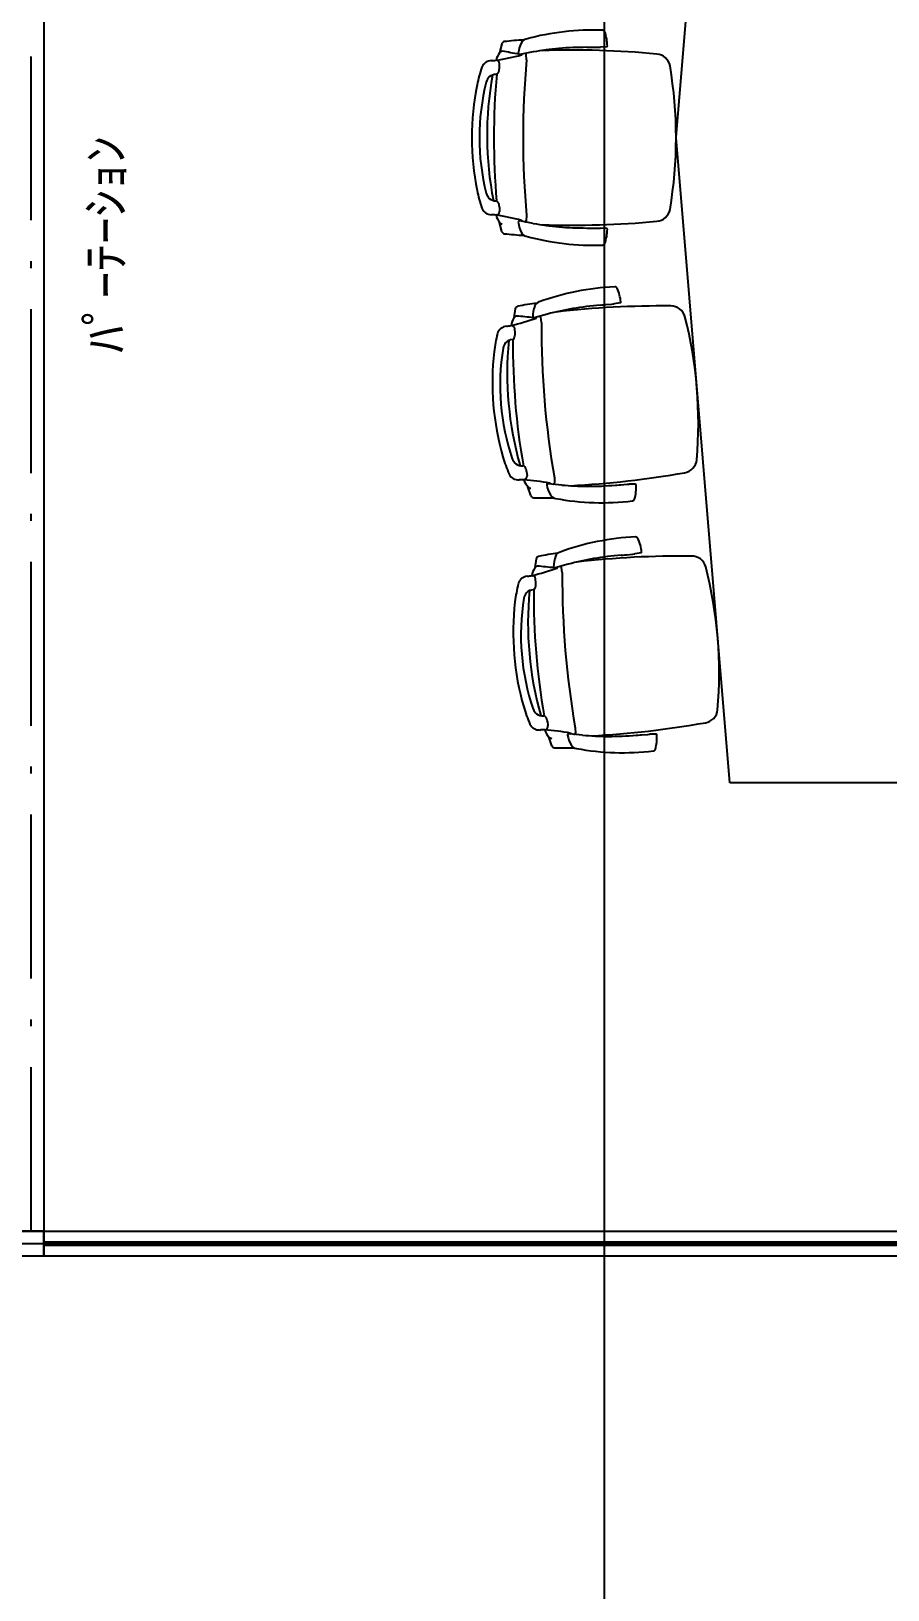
# Model space of a CAD drawing. Extents: x -120222 to -41942, y -19134 to 30932.
# Drawn here: x -88087 to -85696, y 9329 to 13677 of the extents above; entities that cross this region are included whole.
import ezdxf
from ezdxf.enums import TextEntityAlignment as Align

# ---------------------------------------------------------------- set-up
doc = ezdxf.new("R2010")
doc.units = 0
doc.header["$LTSCALE"] = 150
doc.header["$MEASUREMENT"] = 0
doc.linetypes.add('ISO-10______', pattern=[4.699, 3.048, -0.762, 0.127, -0.762])
doc.layers.get('0').update_dxf_attribs({"linetype": 'CONTINUOUS'})
doc.layers.add('____-569', color=7, linetype='CONTINUOUS')
doc.layers.add('___B', color=7, linetype='CONTINUOUS')
doc.styles.get("Standard").update_dxf_attribs({"font": 'txt', "bigfont": 'BIGFONT.SHX'})

# ---------------------------------------------------------------- blocks, each defined once
blk = doc.blocks.new('____-232')
at = {"color": 1, "linetype": 'Continuous'}
for p, q in [((-93209.2, 9092.4), (-93215.3, 9067.5)), ((-93141.1, 9106), (-93141.1, 9106)), ((-93141.1, 9106), (-93141.1, 9106)), ((-93121.1, 9070.2), (-93158.8, 9063.3)), ((-93155.1, 9064), (-93153.4, 9063.1)), ((-93139.7, 9048.4), (-93140.5, 9063)), ((-92971.8, 9083), (-92966.7, 9083.1)), ((-92966.7, 9083.1), (-92961.2, 9083.1)), ((-92961.2, 9083.1), (-92956.6, 9083.2)), ((-92956.6, 9083.2), (-92956.6, 9083.1)), ((-92956.6, 9083.1), (-92956.6, 9083.1)), ((-92956.6, 9083.1), (-92956.6, 9083.1)), ((-92956.5, 9083.1), (-92939.6, 9083.3)), ((-92939.6, 9083.3), (-92934.8, 9083.4)), ((-92934.8, 9083.4), (-92933.4, 9083.4)), ((-92915.2, 9084.6), (-92933.4, 9083.4)), ((-92915.2, 9084.6), (-92915.1, 9084.7)), ((-93215.4, 9024.6), (-93215.3, 9036.7)), ((-93215.4, 8637.5), (-93215.3, 8625.3)), ((-93139.7, 8613.7), (-93140.5, 8599)), ((-93209.2, 8569.6), (-93215.3, 8594.5)), ((-93121.1, 8591.8), (-93158.8, 8598.8)), ((-93155.1, 8598.1), (-93153.4, 8599)), ((-92971.8, 8579), (-92966.7, 8579)), ((-92966.7, 8579), (-92961.2, 8578.9)), ((-92961.2, 8578.9), (-92956.6, 8578.9)), ((-92956.6, 8578.9), (-92956.6, 8578.9)), ((-92956.6, 8578.9), (-92956.6, 8578.9)), ((-92956.6, 8578.9), (-92956.6, 8578.9)), ((-92956.5, 8578.9), (-92939.6, 8578.7)), ((-92939.6, 8578.7), (-92934.8, 8578.7)), ((-92934.8, 8578.7), (-92933.4, 8578.7)), ((-92915.2, 8577.5), (-92933.4, 8578.7)), ((-92915.2, 8577.5), (-92915.1, 8577.4)), ((-93141.1, 8556.1), (-93141.1, 8556.1)), ((-93141.1, 8556.1), (-93141.1, 8556.1))]:
    blk.add_line(p, q, dxfattribs=at)
for centre, radius, start, end in [((-92954.7, 8424.7), 706.3, 87.7911, 105.2988), ((-93199.9, 9089.2), 9.89, 101.4732, 160.8247), ((-93084.4, 8031.2), 1074.2, 93.3603, 96.2782), ((-93075.8, 9057.7), 87.4, 154.7238, 174.2657), ((-93136.9, 9086.6), 19.8, 102.1685, 154.9214), ((-92927.8, 9123.9), 6.64, 20.3381, 87.8451), ((-93031.3, 9085.5), 117.1, 0.4216, 20.3266), ((-93237.5, 9016.7), 29.5, 91.254, 157.912), ((-93308.5, 10808), 1763.2, 272.2889, 272.7175), ((-93177.8, 9037.4), 48, 141.0488, 168.8008), ((-93400.8, 10055.8), 1024.2, 279.886, 283.97), ((-93225.6, 9036.4), 10.4, 1.4681, 86.3577), ((-93206, 9060.6), 11.6, 97.4758, 142.842), ((-93812.6, 5697), 3429, 79.0497, 79.8362), ((-93159.7, 9066.2), 3.06, 174.9633, 287.5988), ((-93153.6, 9062.5), 0.63, 277.6602, 71.4904), ((-90710.6, 8831), 2438.8, 174.8867, 185.1133), ((-93210, 8856.8), 219, 72.2531, 72.668), ((-93143.8, 9062), 3.39, 17.2813, 81.4991), ((-92958, 8119.3), 964.8, 95.4286, 99.7344), ((-93016.3, 6442.6), 2632.7, 84.7717, 91.7511), ((-92969.4, 8090.3), 992.7, 90.1428, 94.6165), ((-92916.3, 9086.3), 2.05, 307.103, 2.0722), ((-92779.6, 9023.5), 41, 11.048, 85.5828), ((-92856.5, 8892.6), 430.1, 161.691, 168.5225), ((-93220.4, 8976.5), 33.5, 134.7927, 163.3193), ((-92309.5, 8837.2), 940.6, 169.6852, 191.1384), ((-93224.6, 8977.6), 29.9, 89.9775, 130.6038), ((-91254.4, 8830.5), 1976.7, 174.8525, 185.1095), ((-93225.5, 9014.3), 6.85, 278.2298, 333.5207), ((-93245.9, 9026.3), 30.5, 330.534, 356.8398), ((-93924.7, 8831), 1202.2, 350.4062, 9.5938), ((-92539.3, 8831), 753.3, 168.7303, 191.2697), ((-92627.7, 8831), 643.8, 166.0554, 193.9446), ((-92856.5, 8769.4), 430.1, 191.4775, 198.309), ((-93220.4, 8685.5), 33.5, 196.6807, 225.2073), ((-93224.6, 8684.4), 29.9, 229.3962, 270.0225), ((-93225.5, 8647.7), 6.85, 26.4793, 81.7702), ((-93237.5, 8645.4), 29.5, 202.088, 268.746), ((-93308.5, 6854), 1763.2, 87.2825, 87.7111), ((-93225.6, 8625.6), 10.4, 273.6423, 358.5319), ((-93400.8, 7606.3), 1024.2, 76.03, 80.114), ((-93177.8, 8624.6), 48, 191.1992, 218.9512), ((-93245.9, 8635.8), 30.5, 3.1602, 29.466), ((-92779.6, 8638.5), 41, 274.4172, 348.952), ((-93206, 8601.4), 11.6, 217.158, 262.5242), ((-93199.9, 8572.8), 9.89, 199.1753, 258.5268), ((-93159.7, 8595.9), 3.06, 72.4012, 185.0367), ((-93075.8, 8604.3), 87.4, 185.7343, 205.2762), ((-93136.9, 8575.4), 19.8, 205.0786, 257.8315), ((-93153.6, 8599.6), 0.63, 288.5096, 82.3398), ((-93210, 8805.3), 219, 287.332, 287.7469), ((-93143.8, 8600), 3.39, 278.5009, 342.7187), ((-92958, 9542.7), 964.8, 260.2656, 264.5714), ((-93016.3, 11219.4), 2632.7, 268.2489, 275.2283), ((-92969.4, 9571.7), 992.7, 265.3835, 269.8572), ((-93031.3, 8576.5), 117.1, 339.6734, 359.5784), ((-92916.3, 8575.7), 2.05, 357.9278, 52.897), ((-93084.4, 9630.9), 1074.2, 263.7218, 266.6397), ((-92954.7, 9237.3), 706.3, 254.7012, 272.2089), ((-92927.8, 8538.2), 6.64, 272.1549, 339.6619)]:
    blk.add_arc(centre, radius, start, end, dxfattribs=at)
blk = doc.blocks.new('____-233')
at = {"color": 1, "linetype": 'Continuous'}
for p, q in [((-93171.1, 8353.5), (-93175.1, 8328.2)), ((-93104.4, 8372.7), (-93104.4, 8372.7)), ((-93104.4, 8372.7), (-93104.3, 8372.7)), ((-92933.8, 8363.9), (-92928.6, 8364.3)), ((-92928.6, 8364.3), (-92923.1, 8364.9)), ((-92923.1, 8364.9), (-92918.6, 8365.3)), ((-92918.6, 8365.3), (-92918.6, 8365.3)), ((-92918.6, 8365.3), (-92918.6, 8365.3)), ((-92918.6, 8365.3), (-92918.6, 8365.3)), ((-92918.5, 8365.3), (-92901.6, 8366.8)), ((-92901.6, 8366.8), (-92896.9, 8367.3)), ((-92896.9, 8367.3), (-92895.5, 8367.4)), ((-92877.5, 8370.1), (-92895.5, 8367.4)), ((-92877.5, 8370.1), (-92877.3, 8370.2)), ((-93081.5, 8338.7), (-93118.5, 8328.6)), ((-93114.8, 8329.7), (-93113.1, 8328.9)), ((-93098.2, 8315.4), (-93100.2, 8329.9)), ((-93171.7, 8285.4), (-93172.5, 8297.5)), ((-93139.5, 7899.6), (-93138.3, 7887.6)), ((-93062.1, 7882.2), (-93061.7, 7867.5)), ((-93127.7, 7832.5), (-93135.8, 7856.8)), ((-93041.7, 7862), (-93079.9, 7865.8)), ((-93076.1, 7865.4), (-93074.5, 7866.4)), ((-92891.9, 7861.6), (-92886.7, 7862)), ((-92886.7, 7862), (-92881.3, 7862.4)), ((-92881.3, 7862.4), (-92876.7, 7862.7)), ((-92876.7, 7862.8), (-92859.7, 7864)), ((-92876.7, 7862.7), (-92876.7, 7862.8)), ((-92876.7, 7862.8), (-92876.7, 7862.8)), ((-92876.7, 7862.7), (-92876.7, 7862.7)), ((-92859.7, 7864), (-92854.9, 7864.3)), ((-92854.9, 7864.3), (-92853.6, 7864.4)), ((-92835.3, 7864.8), (-92853.6, 7864.4)), ((-92835.3, 7864.8), (-92835.2, 7864.7)), ((-93058.7, 7824.7), (-93058.7, 7824.7)), ((-93058.7, 7824.7), (-93058.7, 7824.7))]:
    blk.add_line(p, q, dxfattribs=at)
for centre, radius, start, end in [((-92862.1, 7709.3), 706.3, 92.5548, 110.0625), ((-92893.2, 8408.2), 6.64, 25.1017, 92.6088), ((-92993.2, 8361.4), 117.1, 5.1852, 25.0903), ((-93161.6, 8351.1), 9.89, 106.2369, 165.5884), ((-92958.6, 7306.3), 1074.2, 98.124, 101.0419), ((-93035.2, 8330), 87.4, 159.4875, 179.0294), ((-93098.6, 8353.8), 19.8, 106.9321, 159.685), ((-92839.9, 7404.7), 964.8, 100.1922, 104.4981), ((-92758.8, 5728.9), 2632.7, 89.5353, 96.5148), ((-92848.9, 7374.8), 992.7, 94.9064, 99.3802), ((-92878.7, 8371.7), 2.05, 311.8667, 6.8358), ((-92737.2, 8320.5), 41, 15.8117, 90.3464), ((-93193, 8275.7), 29.5, 96.0177, 162.6757), ((-93412.6, 10055), 1763.2, 277.0525, 277.4811), ((-93135.3, 8301.3), 48, 145.8124, 173.5644), ((-93442, 9297.6), 1024.2, 284.6496, 288.7336), ((-93182.8, 8296.4), 10.4, 6.2317, 91.1213), ((-93165.2, 8322.1), 11.6, 102.2395, 147.6056), ((-93490.4, 4919.7), 3429, 83.8133, 84.5999), ((-93119.6, 8331.5), 3.06, 179.727, 292.3625), ((-93113.2, 8328.3), 0.63, 282.4238, 76.2541), ((-93152.3, 8118.6), 219, 77.0168, 77.4317), ((-93103.4, 8328.7), 3.39, 22.0449, 86.2627), ((-90659.4, 8300.5), 2438.8, 179.6504, 189.8769), ((-93862.4, 8033.6), 1202.2, 355.1698, 14.3575), ((-92803, 8183.7), 430.1, 166.4547, 173.2861), ((-93176.9, 8237.9), 29.9, 94.7412, 135.3674), ((-92253.3, 8173.9), 940.6, 174.4489, 195.9021), ((-93180.8, 8274.3), 6.85, 282.9935, 338.2843), ((-91201.3, 8254.8), 1976.7, 179.6161, 189.8731), ((-93202.2, 8284.5), 30.5, 335.2976, 1.6035), ((-92481.8, 8148.7), 753.3, 173.4939, 196.0333), ((-92569.9, 8141.3), 643.8, 170.8191, 198.7082), ((-93172.6, 8237.1), 33.5, 139.5564, 168.083), ((-92792.8, 8060.9), 430.1, 196.2411, 203.0726), ((-93148.4, 7947.1), 33.5, 201.4443, 229.9709), ((-93152.5, 7945.6), 29.9, 234.1599, 274.7861), ((-93150.4, 7909), 6.85, 31.243, 86.5338), ((-92705.3, 7936.9), 41, 279.1808, 353.7156), ((-93162.2, 7905.7), 29.5, 206.8516, 273.5096), ((-93084.2, 6114.6), 1763.2, 92.0462, 92.4748), ((-93148.7, 7887), 10.4, 278.4059, 3.2956), ((-93238.6, 6856.6), 1024.2, 80.7937, 84.8777), ((-93101, 7889.9), 48, 195.9629, 223.7149), ((-93169.8, 7895.4), 30.5, 7.9238, 34.2296), ((-93155.5, 10489.2), 2632.7, 273.0125, 279.992), ((-93127.1, 7864.5), 11.6, 221.9217, 267.2878), ((-93118.7, 7836.5), 9.89, 203.9389, 263.2904), ((-93091.4, 8900.5), 1074.2, 268.4854, 271.4033), ((-93080.6, 7862.8), 3.06, 77.1648, 189.8003), ((-92997.6, 7878.2), 87.4, 190.4979, 210.0398), ((-93074.8, 7867), 0.63, 293.2732, 87.1034), ((-93056.1, 7844.3), 19.8, 209.8423, 262.5952), ((-93148.1, 8067.3), 219, 292.0956, 292.5105), ((-93065, 7868.3), 3.39, 283.2646, 347.4823), ((-92958.1, 8823.1), 964.8, 265.0292, 269.335), ((-92971.9, 8851.1), 992.7, 270.1471, 274.6209), ((-92951, 7854.2), 117.1, 344.437, 4.3421), ((-92836.3, 7863), 2.05, 2.6914, 57.6606), ((-92929.5, 8519), 706.3, 259.4648, 276.9725), ((-92844.6, 7824.6), 6.64, 276.9185, 344.4256)]:
    blk.add_arc(centre, radius, start, end, dxfattribs=at)
blk = doc.blocks.new('____-234')
at = {"color": 1, "linetype": 'Continuous'}
for p, q in [((-93113, 7656), (-93117, 7630.6)), ((-93046.2, 7675.1), (-93046.2, 7675.1)), ((-93046.2, 7675.1), (-93046.2, 7675.1)), ((-92875.6, 7666.3), (-92870.5, 7666.8)), ((-92870.5, 7666.8), (-92865, 7667.3)), ((-92865, 7667.3), (-92860.5, 7667.7)), ((-92860.4, 7667.7), (-92843.5, 7669.2)), ((-92860.4, 7667.7), (-92860.4, 7667.7)), ((-92860.4, 7667.7), (-92860.4, 7667.7)), ((-92860.4, 7667.7), (-92860.4, 7667.7)), ((-92843.5, 7669.2), (-92838.7, 7669.7)), ((-92838.7, 7669.7), (-92837.4, 7669.8)), ((-92819.3, 7672.5), (-92837.3, 7669.8)), ((-92819.3, 7672.5), (-92819.2, 7672.6)), ((-93023.3, 7641.1), (-93060.3, 7631.1)), ((-93056.7, 7632.1), (-93054.9, 7631.3)), ((-93040, 7617.8), (-93042.1, 7632.4)), ((-93113.6, 7587.8), (-93114.4, 7599.9)), ((-93081.4, 7202), (-93080.2, 7190)), ((-93003.9, 7184.6), (-93003.5, 7169.9)), ((-93069.6, 7134.9), (-93077.7, 7159.3)), ((-92983.6, 7164.4), (-93021.7, 7168.2)), ((-93018, 7167.8), (-93016.4, 7168.8)), ((-92833.8, 7164), (-92828.6, 7164.4)), ((-92828.6, 7164.4), (-92823.1, 7164.8)), ((-92823.1, 7164.8), (-92818.6, 7165.2)), ((-92818.6, 7165.2), (-92818.6, 7165.2)), ((-92818.6, 7165.2), (-92818.6, 7165.2)), ((-92818.6, 7165.2), (-92818.6, 7165.2)), ((-92818.5, 7165.2), (-92801.6, 7166.4)), ((-92801.6, 7166.4), (-92796.8, 7166.8)), ((-92796.8, 7166.8), (-92795.4, 7166.9)), ((-92777.2, 7167.2), (-92795.4, 7166.9)), ((-92777.2, 7167.2), (-92777.1, 7167.1)), ((-93000.6, 7127.1), (-93000.6, 7127.1)), ((-93000.6, 7127.1), (-93000.5, 7127.1))]:
    blk.add_line(p, q, dxfattribs=at)
for centre, radius, start, end in [((-92803.9, 7011.7), 706.3, 92.5548, 110.0625), ((-92835.1, 7710.6), 6.64, 25.1017, 92.6088), ((-92935.1, 7663.8), 117.1, 5.1852, 25.0903), ((-93103.4, 7653.5), 9.89, 106.2369, 165.5884), ((-92900.4, 6608.7), 1074.2, 98.124, 101.0419), ((-92977.1, 7632.4), 87.4, 159.4875, 179.0294), ((-93040.5, 7656.2), 19.8, 106.9321, 159.685), ((-92781.8, 6707.1), 964.8, 100.1922, 104.4981), ((-92700.7, 5031.3), 2632.7, 89.5353, 96.5148), ((-92790.7, 6677.2), 992.7, 94.9064, 99.3802), ((-92820.6, 7674.2), 2.05, 311.8667, 6.8358), ((-92679.1, 7623), 41, 15.8117, 90.3464), ((-93354.4, 9357.4), 1763.2, 277.0525, 277.4811), ((-93077.2, 7603.8), 48, 145.8124, 173.5644), ((-93383.9, 8600), 1024.2, 284.6496, 288.7336), ((-93124.7, 7598.8), 10.4, 6.2317, 91.1213), ((-93107.1, 7624.5), 11.6, 102.2395, 147.6056), ((-93432.3, 4222.1), 3429, 83.8133, 84.5999), ((-93061.5, 7633.9), 3.06, 179.727, 292.3625), ((-93055.1, 7630.7), 0.63, 282.4238, 76.2541), ((-93094.2, 7421), 219, 77.0168, 77.4317), ((-93045.2, 7631.1), 3.39, 22.0449, 86.2627), ((-90601.2, 7602.9), 2438.8, 179.6504, 189.8769), ((-93804.3, 7336), 1202.2, 355.1698, 14.3575), ((-92744.9, 7486.1), 430.1, 166.4547, 173.2861), ((-93134.9, 7578.1), 29.5, 96.0177, 162.6757), ((-93118.7, 7540.3), 29.9, 94.7412, 135.3674), ((-92195.2, 7476.4), 940.6, 174.4489, 195.9021), ((-93122.7, 7576.7), 6.85, 282.9935, 338.2843), ((-91143.2, 7557.3), 1976.7, 179.6161, 189.8731), ((-93144.1, 7586.9), 30.5, 335.2976, 1.6035), ((-92423.7, 7451.1), 753.3, 173.4939, 196.0333), ((-92511.8, 7443.7), 643.8, 170.8191, 198.7082), ((-93114.5, 7539.5), 33.5, 139.5564, 168.083), ((-92734.7, 7363.3), 430.1, 196.2411, 203.0726), ((-93090.3, 7249.5), 33.5, 201.4443, 229.9709), ((-93094.4, 7248.1), 29.9, 234.1599, 274.7861), ((-93092.3, 7211.4), 6.85, 31.243, 86.5338), ((-92647.1, 7239.3), 41, 279.1808, 353.7156), ((-93104, 7208.1), 29.5, 206.8516, 273.5096), ((-93026.1, 5417), 1763.2, 92.0462, 92.4748), ((-93090.5, 7189.4), 10.4, 278.4059, 3.2956), ((-93180.5, 6159), 1024.2, 80.7937, 84.8777), ((-93042.9, 7192.3), 48, 195.9629, 223.7149), ((-93111.6, 7197.8), 30.5, 7.9238, 34.2296), ((-93097.4, 9791.6), 2632.7, 273.0125, 279.992), ((-93069, 7166.9), 11.6, 221.9217, 267.2878), ((-93060.6, 7138.9), 9.89, 203.9389, 263.2904), ((-93022.4, 7165.2), 3.06, 77.1648, 189.8003), ((-92939.5, 7180.6), 87.4, 190.4979, 210.0398), ((-93016.6, 7169.4), 0.63, 293.2732, 87.1034), ((-92998, 7146.7), 19.8, 209.8423, 262.5952), ((-93089.9, 7369.7), 219, 292.0956, 292.5105), ((-93006.9, 7170.7), 3.39, 283.2646, 347.4823), ((-92900, 8125.5), 964.8, 265.0292, 269.335), ((-92913.8, 8153.5), 992.7, 270.1471, 274.6209), ((-92892.8, 7156.6), 117.1, 344.437, 4.3421), ((-92778.2, 7165.4), 2.05, 2.6914, 57.6606), ((-93033.3, 8202.9), 1074.2, 268.4854, 271.4033), ((-92871.4, 7821.5), 706.3, 259.4648, 276.9725), ((-92786.5, 7127), 6.64, 276.9185, 344.4256)]:
    blk.add_arc(centre, radius, start, end, dxfattribs=at)
blk = doc.blocks.new('____-243')
at = {"color": 1, "linetype": 'Continuous', "flags": 128}
blk.add_lwpolyline([(-92572.6, 7031), (-92722.6, 8831), (-92572.6, 10631), (-91672.6, 10631), (-91522.6, 8831), (-91672.6, 7031)], close=True, dxfattribs=at)
at = {"color": 1}
for name in ['____-232', '____-233', '____-234']:
    blk.add_blockref(name, (0, 0), dxfattribs=at)
blk = doc.blocks.new('____-530')
at = {"color": 1, "linetype": 'ISO-10______'}
blk.add_line((-94522.6, 5781), (-94522.6, 11506), dxfattribs=at)
at = {"color": 1, "linetype": 'Continuous', "flags": 128}
for points in [[(-94557.6, 11506), (-94487.6, 11506), (-94487.6, 5781), (-94557.6, 5781)], [(-94557.6, 5781), (-94487.6, 5781), (-94487.6, 5711), (-94557.6, 5711)], [(-94487.6, 5781), (-90757.6, 5781), (-90757.6, 5711), (-94487.6, 5711)], [(-94487.6, 5751), (-90757.6, 5751), (-90757.6, 5741), (-94487.6, 5741)]]:
    blk.add_lwpolyline(points, close=True, dxfattribs=at)

msp = doc.modelspace()

# ---------------------------------------------------------------- linework, layer by layer
at = {"layer": '___B', "color": 5}
for p, q in [((-86487.45331, -18224.63715), (-86487.45331, 28821.32986)), ((-109073.35209, 10294.71684), (-41992.1314, 10294.71684))]:
    msp.add_line(p, q, dxfattribs=at)

# ---------------------------------------------------------------- block references
at = {"layer": '____-569', "color": 0}
msp.add_blockref('____-530', (6435.10495, 4548.69799), dxfattribs=at)
at = {"layer": '___B', "color": 0}
msp.add_blockref('____-243', (6435.10495, 4548.69799), dxfattribs=at)

# ---------------------------------------------------------------- texts
at = {"layer": '____-569', "color": 0}
msp.add_text('ﾊﾟｰﾃｰｼｮﾝ', height=116.375326, rotation=90, dxfattribs=at).set_placement((-87875.72134, 13082.21684), align=Align.MIDDLE_CENTER)

doc.saveas('drawing.dxf')
